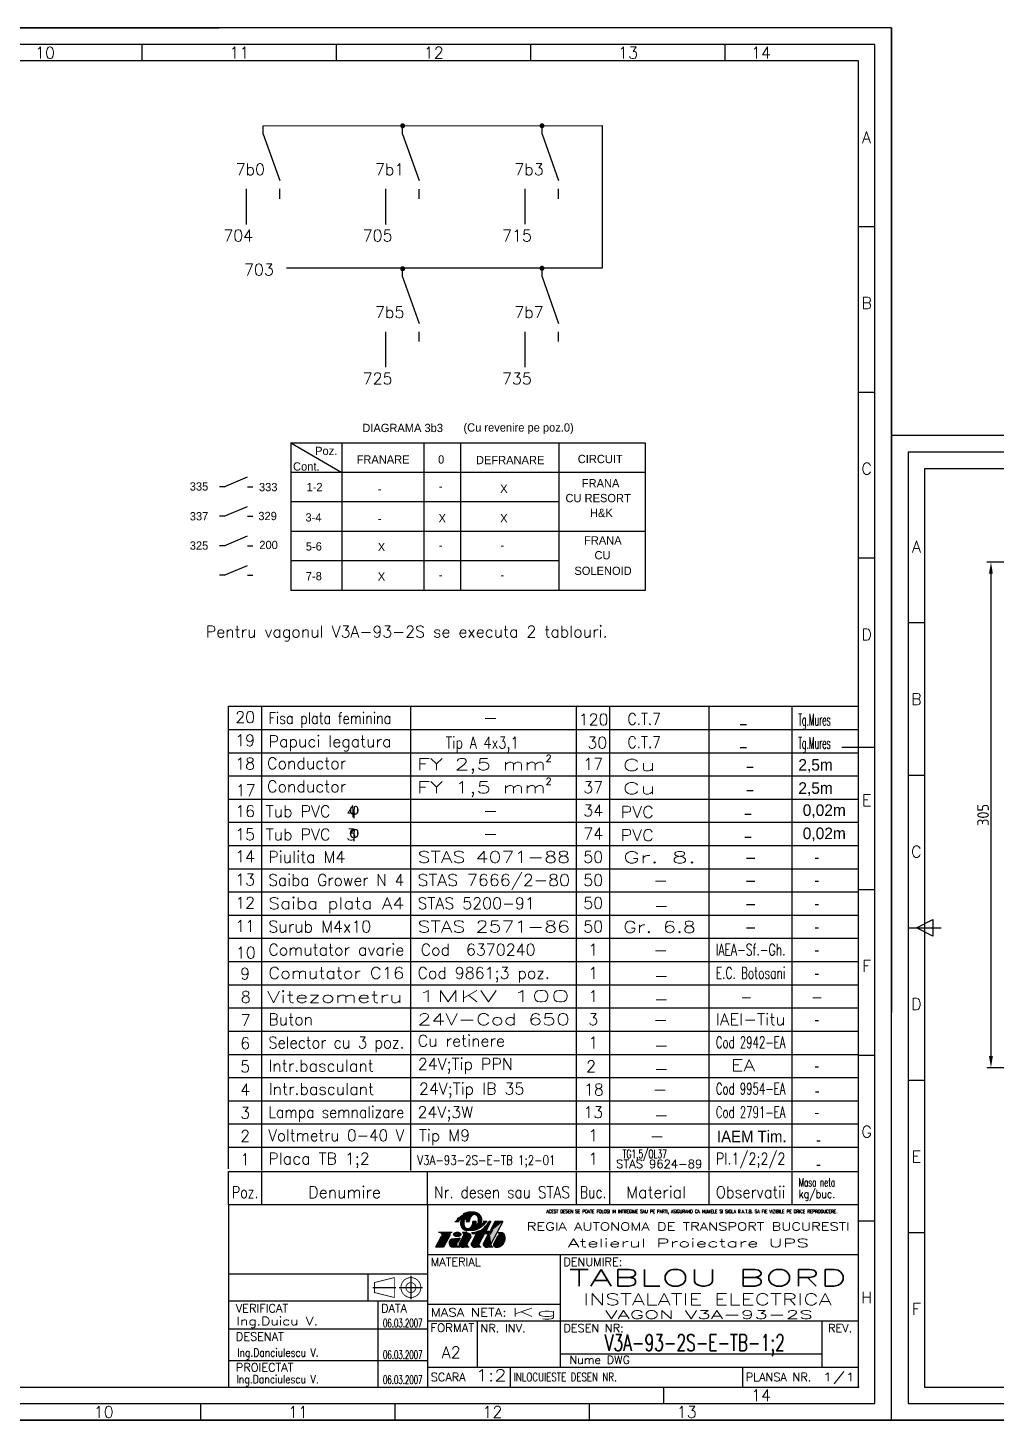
# Model space of a CAD drawing. Header units: millimetres. Extents: x 37 to 1354, y 67 to 1081.
# Drawn here: x 617.5 to 909.6, y 661.2 to 1081.2 of the extents above; entities that cross this region are included whole.
import ezdxf
from ezdxf.enums import TextEntityAlignment as Align

# ---------------------------------------------------------------- set-up
doc = ezdxf.new("R2010")
doc.units = ezdxf.units.MM
for name, color, linetype in [('CONTUR', 3, 'Continuous'), ('COTE', 1, 'Continuous'), ('LIN_GR', 3, 'Continuous'), ('LIN_SUB', 7, 'Continuous')]:
    doc.layers.add(name, color=color, linetype=linetype)
doc.styles.add('ISO', font='SIMPLEX.shx')
doc.styles.add('ISOCP', font='SIMPLEX.SHX')
doc.styles.add('ISOCPR', font='isocp.shx')
doc.styles.add('ROMANC', font='romanc')
doc.dimstyles.new('ISO-25', dxfattribs={"dimtxt": 2.5, "dimasz": 2.5, "dimexe": 1.25, "dimexo": 0.625, "dimtad": 1, "dimtxsty": 'Standard', "dimcen": 2.5, "dimadec": 0, "dimazin": 0, "dimtfac": 1, "dimtmove": 0, "dimatfit": 3, "dimfxl": 1, "dimarcsym": 0})

# ---------------------------------------------------------------- blocks, each defined once
blk = doc.blocks.new('ind3_12')
at = {"color": 70}
for p, q in [((0, 55), (-190, 55)), ((-190, 55), (-190, 0)), ((-130, 55), (-130, 0)), ((-130, 40), (0, 40)), ((-190, 26), (-130, 26))]:
    blk.add_line(p, q, dxfattribs=at)
at = {"color": 40}
for p, q in [((-122.56, 46.63), (-126.68, 46.63)), ((-121.71, 49.9), (-120.46, 49.9)), ((-118.05, 46.63), (-119.46, 46.63)), ((-118.34, 49.9), (-117.36, 49.9)), ((-115.18, 46.28), (-116.74, 43.36)), ((-116.7, 46.63), (-116.29, 46.65)), ((-116.6, 46.28), (-115.18, 46.28)), ((-115.31, 49.9), (-116.29, 49.9)), ((-116.29, 46.65), (-115.69, 46.73)), ((-115.69, 46.73), (-115.27, 46.82)), ((-115.27, 46.82), (-114.78, 46.97)), ((-114.78, 46.97), (-114.27, 47.24)), ((-112.77, 46.28), (-114.38, 43.26)), ((-111.94, 49.9), (-113.19, 49.9)), ((-112.95, 48.16), (-112.68, 48.4)), ((-112.77, 46.28), (-111.36, 46.28)), ((-112.68, 48.4), (-112.61, 48.47)), ((-110.84, 49.9), (-112.41, 46.97)), ((-112.41, 46.97), (-110.99, 46.97)), ((-110.84, 49.9), (-111.36, 49.9)), ((-110.99, 46.97), (-111.36, 46.28)), ((-110.41, 47.32), (-111.15, 45.93)), ((-109.64, 49.9), (-111.01, 47.32)), ((-111.01, 47.32), (-110.41, 47.32)), ((-107.23, 49.9), (-110.77, 43.26)), ((-107.23, 49.9), (-109.64, 49.9)), ((-108.78, 46.63), (-108.09, 46.63)), ((-125.82, 45.38), (-127.54, 42.15)), ((-125.13, 42.15), (-127.54, 42.15)), ((-123.11, 45.94), (-125.13, 42.15)), ((-120.23, 42.15), (-122.21, 42.15)), ((-120.12, 44.91), (-120.81, 43.6)), ((-119.12, 45.67), (-120.36, 43.36)), ((-117.39, 42.15), (-119.15, 42.15)), ((-116.85, 45.42), (-118, 43.26)), ((-117.39, 42.15), (-117.72, 42.33)), ((-113.77, 42.15), (-115.53, 42.15)), ((-113.77, 42.15), (-114.1, 42.33)), ((-111.75, 45.93), (-113.13, 43.36)), ((-110.16, 42.15), (-111.92, 42.15)), ((-111.75, 45.93), (-111.15, 45.93)), ((-110.16, 42.15), (-110.49, 42.33)), ((-108.74, 45.59), (-109.99, 43.26))]:
    blk.add_line(p, q, dxfattribs=at)
at = {"color": 240}
for p, q in [((-90, 40), (-90, 6)), ((-130, 34), (-190, 34)), ((-148, 34), (-148, 26)), ((-146.5, 30), (-139.5, 30)), ((-138.5, 30), (-131.5, 30)), ((-135, 33.5), (-135, 26.5)), ((-145, 26), (-145, 0)), ((-130, 25), (-90, 25)), ((-190, 17.5), (-130, 17.5)), ((-130, 20), (0, 20)), ((-115, 20), (-115, 6)), ((-11, 20), (-11, 6)), ((-90, 10), (-11, 10)), ((-190, 8), (-130, 8)), ((-130, 6), (0, 6)), ((-105, 6), (-105, 0)), ((-35, 6), (-35, 0))]:
    blk.add_line(p, q, dxfattribs=at)
at = {"color": 40}
for points in [[(-114.74, 49.9, 0.04888), (-114.64, 50.37, 0.067418), (-114.64, 50.71, 0.012512), (-114.71, 51.12, 0.046313), (-114.74, 51.23, 0.02866), (-114.83, 51.43, 0.04799), (-114.9, 51.53, 0.027533), (-115.01, 51.65, 0.02878), (-115.12, 51.74, 0.020408), (-115.27, 51.85, 0.028785), (-115.38, 51.91, 0.02307), (-115.48, 51.96, 0.025276), (-115.58, 51.99, 0.029587), (-115.69, 52.01, 0.0261), (-115.8, 52.02, 0.034106), (-115.93, 52.02, 0.03305), (-116.05, 52, 0.031407), (-116.17, 51.97, 0.027201), (-116.3, 51.91, 0.027571), (-116.45, 51.82, 0.032433), (-116.58, 51.73, 0.017982), (-116.7, 51.62, 0.025528), (-116.79, 51.53, 0.009898), (-116.89, 51.41, 0.014131), (-116.96, 51.31, 0.005952), (-117.02, 51.22, 0.007874), (-117.06, 51.15, 0.013516), (-117.13, 51.03, 0.012262), (-117.2, 50.9, 0.010996), (-117.25, 50.78, 0.020912), (-117.28, 50.71, 0.006638), (-117.28, 50.69, 0.003922), (-117.3, 50.64, 0.014081), (-117.33, 50.52, 0.011261), (-117.36, 50.37, 0.018498), (-117.36, 50.34, 0.00311), (-117.38, 50.18, 0.039527), (-117.38, 50.07, 0.0256), (-117.36, 49.9)], [(-113.68, 49.9, 0.047001), (-113.61, 50.39, 0.072657), (-113.64, 50.71, 0.024176), (-113.81, 51.3, 0.05712), (-113.92, 51.53, 0.02409), (-114.05, 51.71, 0.014395), (-114.28, 51.99, 0.046768), (-114.45, 52.15, 0.031027), (-114.74, 52.35)], [(-119.97, 49.9, 0.047001), (-120.05, 49.4, 0.072657), (-120.01, 49.08, 0.024176), (-119.84, 48.49, 0.05712), (-119.73, 48.26, 0.02409), (-119.6, 48.09, 0.014395), (-119.38, 47.81, 0.046768), (-119.2, 47.65, 0.031027), (-118.91, 47.44)], [(-118.91, 49.9, 0.04888), (-119.02, 49.43, 0.067418), (-119.01, 49.08, 0.012512), (-118.94, 48.67, 0.046313), (-118.91, 48.56, 0.02866), (-118.82, 48.37, 0.04799), (-118.75, 48.26, 0.027533), (-118.64, 48.15, 0.02878), (-118.53, 48.05, 0.020408), (-118.39, 47.95, 0.028785), (-118.28, 47.88, 0.02307), (-118.17, 47.84, 0.025276), (-118.07, 47.8, 0.029587), (-117.97, 47.78, 0.0261), (-117.85, 47.77, 0.034106), (-117.73, 47.77, 0.03305), (-117.6, 47.79, 0.031407), (-117.48, 47.83, 0.027201), (-117.36, 47.88, 0.027571), (-117.2, 47.97, 0.032433), (-117.07, 48.06, 0.017982), (-116.95, 48.18, 0.025528), (-116.87, 48.26, 0.009898), (-116.76, 48.39, 0.014131), (-116.7, 48.48, 0.005952), (-116.63, 48.57, 0.007874), (-116.59, 48.64, 0.013516), (-116.52, 48.76, 0.012262), (-116.45, 48.9, 0.010996), (-116.4, 49.02, 0.020912), (-116.38, 49.08, 0.006638), (-116.37, 49.11, 0.003922), (-116.35, 49.16, 0.014081), (-116.32, 49.28, 0.011261), (-116.29, 49.42, 0.018498), (-116.29, 49.45, 0.00311), (-116.27, 49.61, 0.039527), (-116.27, 49.73, 0.0256), (-116.29, 49.9)]]:
    blk.add_lwpolyline(points, format="xyb", dxfattribs=at)
at = {"color": 40, "flags": 128}
blk.add_lwpolyline([(-108.71, 42.18, 0.07519), (-108.1, 42.37, 0.103495), (-107.27, 43.01, 0.091904), (-106.74, 43.94, 0.085107), (-106.54, 45.08, 0.085107)], format="xyb", dxfattribs=at)
at = {"color": 240, "const_width": 0.25}
blk.add_lwpolyline([(-146, 31.5), (-140, 33), (-140, 27), (-146, 28.5)], close=True, dxfattribs=at)
blk.add_lwpolyline([(-135, 33, 1), (-135, 27, 1), (-135, 33, 1)], format="xyb", dxfattribs=at)
blk.add_lwpolyline([(-135, 31.5, 1), (-135, 28.5, 1)], format="xyb", close=True, dxfattribs=at)
at = {"color": 40}
for centre, radius, start, end in [((-96.55, 26.7), 34.29, 134.6817, 135.4865), ((-117.71, 49.53), 2.3, 144.0002, 170.76), ((-117.8, 49.83), 2.74, 113.911, 122.24), ((-115.81, 45.34), 7.65, 108.9325, 113.911), ((-115.07, 49.86), 3.27, 161.7905, 179.2848), ((-117.59, 50.52), 2.17, 96.8211, 108.9325), ((-116.41, 40.67), 12.1, 91.6964, 96.8211), ((-116.61, 47.25), 5.51, 78.6042, 91.6964), ((-116, 50.28), 2.42, 58.8019, 78.6042), ((-119.73, 46), 0.689, 331.9275, 66.4849), ((-117.66, 49.52), 2.42, 238.8019, 258.6042), ((-118.58, 49.94), 3.27, 341.7905, 359.2848), ((-115.94, 50.27), 2.3, 324.0002, 350.76), ((-145.94, 81.79), 47.13, 315, 315.973), ((-113.12, 49.86), 0.893, 316.8981, 318.6566), ((-115.09, 51.98), 4.23, 315.973, 321.3402), ((-122.28, 57.73), 13.43, 321.3402, 324.353), ((-108.09, 45.08), 1.55, 0, 90), ((-122.21, 43.44), 1.29, 94.5979, 270), ((-177.94, 750.15), 707.62, 274.50891, 274.68697), ((-120.23, 42.84), 0.689, 201.8729, 270), ((-119.75, 43.03), 0.689, 151.9275, 234.4615), ((-119.15, 43.87), 1.72, 234.4615, 270), ((-117.39, 42.94), 0.689, 151.9275, 241.9275), ((-116.14, 43.03), 0.689, 151.9275, 234.4615), ((-115.53, 43.87), 1.72, 234.4615, 270), ((-113.78, 42.94), 0.689, 151.9275, 241.9275), ((-112.52, 43.03), 0.689, 151.9275, 234.4615), ((-111.92, 43.87), 1.72, 234.4615, 270), ((-110.16, 42.94), 0.689, 151.9275, 241.9275), ((-109.38, 42.94), 0.689, 151.9275, 242.7821), ((-108.99, 43.7), 1.55, 242.7821, 280.2311)]:
    blk.add_arc(centre, radius, start, end, dxfattribs=at)
blk.add_point((0, 0))
for points in [[(-121.71, 49.9), (-120.46, 49.9), (-121.21, 50.52), (-120.18, 50.33)], [(-121.21, 50.52), (-120.18, 50.33), (-120.72, 51.03), (-119.93, 50.59)], [(-120.72, 51.03), (-119.93, 50.59), (-120.22, 51.49), (-119.57, 50.88)], [(-120.22, 51.49), (-119.57, 50.88), (-119.6, 51.93), (-118.18, 50.88)], [(-119.84, 50.38), (-118.6, 50.45), (-119.97, 49.9), (-118.91, 49.9)], [(-119.57, 50.88), (-118.18, 50.88), (-119.84, 50.38), (-118.6, 50.45)], [(-119.6, 51.93), (-118.18, 50.88), (-118.87, 52.35), (-118.18, 50.88)], [(-118.87, 52.35), (-118.18, 50.88), (-118.21, 52.6), (-118.18, 50.88)], [(-117.31, 50.61), (-118.27, 50.54), (-117.37, 50.27), (-118.32, 50.22)], [(-117.09, 51.1), (-118.18, 50.88), (-117.31, 50.61), (-118.27, 50.54)], [(-118.21, 52.6), (-118.18, 50.88), (-117.81, 52.68), (-118.18, 50.88)], [(-116.87, 52.76), (-118.18, 50.88), (-116.31, 52.75), (-118.18, 50.88)], [(-117.81, 52.68), (-118.18, 50.88), (-116.87, 52.76), (-118.18, 50.88)], [(-116.08, 51.99), (-116.31, 52.75), (-116.62, 51.7), (-118.18, 50.88)], [(-116.62, 51.7), (-118.18, 50.88), (-117.09, 51.1), (-118.18, 50.88)], [(-115.84, 51.99), (-116.08, 51.99), (-116.32, 51.86)], [(-116.31, 52.75), (-115.41, 52.63), (-115.84, 52.71)], [(-115.54, 51.98), (-115.41, 52.63), (-116.08, 51.99), (-116.31, 52.75)], [(-115.84, 51.99), (-115.54, 51.98), (-115.91, 51.97), (-115.51, 51.96)], [(-115.73, 51.96), (-115.33, 51.85), (-115.51, 51.96)], [(-115.09, 51.72), (-114.87, 52.42), (-115.54, 51.98), (-115.41, 52.63)], [(-115.41, 52.63), (-114.87, 52.42), (-115.11, 52.53)], [(-114.87, 51.48), (-114.18, 51.87), (-115.09, 51.72), (-114.87, 52.42)], [(-114.87, 52.42), (-114.18, 51.87), (-114.48, 52.17)], [(-114.68, 50.99), (-113.86, 51.41), (-114.87, 51.48), (-114.18, 51.87)], [(-114.63, 50.55), (-113.67, 50.85), (-114.68, 50.99), (-113.86, 51.41)], [(-114.65, 50.25), (-113.62, 50.26), (-114.63, 50.55), (-113.67, 50.85)], [(-113.67, 50.85), (-113.62, 50.26), (-113.61, 50.56)], [(-126.68, 46.63), (-122.56, 46.63), (-126.26, 46.53), (-122.84, 46.34)], [(-126.26, 46.53), (-122.84, 46.34), (-125.96, 46.29), (-123.05, 46.05)], [(-123.05, 46.05), (-125.96, 46.29), (-123.11, 45.94), (-125.77, 45.87)], [(-122.2, 46.34), (-122.22, 45.73), (-122.28, 46.18), (-122.28, 45.84)], [(-122.07, 46.5), (-122.04, 45.53), (-122.2, 46.34), (-122.22, 45.73)], [(-121.94, 46.59), (-121.9, 45.43), (-122.07, 46.5), (-122.04, 45.53)], [(-121.78, 46.68), (-121.71, 45.34), (-121.94, 46.59), (-121.9, 45.43)], [(-121.62, 46.75), (-121.56, 45.28), (-121.78, 46.68), (-121.71, 45.34)], [(-121.46, 46.79), (-121.43, 45.25), (-121.62, 46.75), (-121.56, 45.28)], [(-121.33, 46.82), (-121.31, 45.23), (-121.46, 46.79), (-121.43, 45.25)], [(-121.21, 46.83), (-121.2, 45.22), (-121.33, 46.82), (-121.31, 45.23)], [(-121.21, 46.83), (-121.1, 46.84), (-121.09, 45.21)], [(-121.09, 45.21), (-120.9, 45.21), (-121.21, 46.83), (-121.2, 45.22)], [(-121.1, 46.84), (-120.91, 46.84), (-121.09, 45.21), (-120.9, 45.21)], [(-120.9, 45.21), (-120.91, 46.84), (-120.81, 45.22), (-120.81, 46.83)], [(-120.81, 45.22), (-120.81, 46.83), (-120.68, 45.23), (-120.69, 46.82)], [(-120.68, 45.23), (-120.69, 46.82), (-120.56, 45.25), (-120.55, 46.79)], [(-120.56, 45.25), (-120.55, 46.79), (-120.42, 45.29), (-120.43, 46.76)], [(-120.42, 45.29), (-120.43, 46.76), (-120.27, 45.34), (-120.27, 46.7)], [(-120.27, 45.34), (-120.27, 46.7), (-120.14, 45.41), (-120.13, 46.63)], [(-120.14, 45.41), (-120.13, 46.63), (-119.97, 45.52), (-119.99, 46.54)], [(-119.97, 49.9), (-118.91, 49.9), (-120.05, 49.4), (-119, 49.53)], [(-120.05, 49.4), (-119, 49.53), (-119.94, 48.79), (-119, 49.02)], [(-120.05, 49.4), (-119.94, 48.79), (-120.04, 49.24)], [(-120.04, 49.24), (-119.94, 48.79), (-120.03, 49.13)], [(-119.97, 45.52), (-119.99, 46.54), (-119.84, 45.65), (-119.88, 46.44)], [(-119.94, 48.79), (-119, 49.02), (-119.72, 48.25), (-118.92, 48.6)], [(-119.84, 45.65), (-119.88, 46.44), (-119.74, 45.8), (-119.77, 46.3)], [(-119.74, 45.8), (-119.77, 46.3), (-119.71, 45.9), (-119.72, 46.2)], [(-119.72, 48.25), (-118.92, 48.6), (-119.33, 47.76), (-118.75, 48.27)], [(-119.72, 46.2), (-119.71, 45.9), (-119.7, 46.13), (-119.69, 46.02)], [(-119.46, 46.63), (-118.05, 46.63), (-119.08, 46.21), (-117.05, 46.31)], [(-119.33, 47.76), (-118.75, 48.27), (-118.77, 47.37), (-118.43, 47.98)], [(-119.25, 46.4), (-119.09, 46.04), (-119.08, 46.21)], [(-119.08, 46.21), (-117.05, 46.31), (-119.12, 45.67), (-116.78, 45.9)], [(-118.77, 47.37), (-118.43, 47.98), (-118.32, 47.19), (-118.12, 47.82)], [(-117.37, 50.27), (-118.32, 50.22), (-117.36, 49.9), (-118.34, 49.9)], [(-118.32, 47.19), (-118.12, 47.82), (-117.71, 47.07), (-117.72, 47.77)], [(-118.05, 46.63), (-117.05, 46.31), (-117.7, 46.59), (-117.41, 46.5)], [(-117.71, 47.07), (-117.72, 47.77), (-117.14, 47.03), (-117.33, 47.9)], [(-117.14, 47.03), (-117.33, 47.9), (-116.45, 47.06), (-117.04, 48.09)], [(-117.05, 46.31), (-116.78, 45.9), (-116.88, 46.12)], [(-116.45, 47.06), (-117.04, 48.09), (-115.94, 47.1), (-116.74, 48.42)], [(-116.7, 48.48), (-115.12, 47.31), (-116.74, 48.42)], [(-116.7, 48.48), (-116.7, 48.48), (-116.74, 48.42)], [(-115.94, 47.1), (-116.74, 48.42), (-115.12, 47.31), (-116.74, 48.42)], [(-115.18, 46.28), (-112.77, 46.28), (-116.74, 43.36), (-114.38, 43.26)], [(-116.45, 48.9), (-115.12, 47.31), (-116.7, 48.48)], [(-116.22, 46.66), (-116.7, 46.63), (-116.6, 46.28)], [(-116.6, 46.28), (-111.36, 46.28), (-116.22, 46.66), (-112.41, 46.97)], [(-116.4, 49.03), (-115.48, 48.92), (-116.45, 48.9), (-115.12, 47.31)], [(-116.29, 49.44), (-115.35, 49.44), (-116.4, 49.03), (-115.48, 48.92)], [(-116.29, 49.9), (-115.31, 49.9), (-116.29, 49.44), (-115.35, 49.44)], [(-116.22, 46.66), (-115.25, 46.82), (-115, 46.76)], [(-115.48, 48.92), (-114.09, 48.92), (-115.01, 49.4), (-113.85, 49.33)], [(-115.48, 48.92), (-114.59, 48.13), (-115.12, 47.31)], [(-115.48, 48.92), (-114.09, 48.92), (-114.18, 47.78), (-115.12, 47.31)], [(-115.25, 46.82), (-114.79, 46.97), (-115, 46.76)], [(-115.01, 49.4), (-113.85, 49.33), (-114.75, 49.87), (-113.72, 49.72)], [(-115, 46.76), (-115, 46.76), (-114.79, 46.97), (-114.45, 46.8)], [(-114.35, 47.19), (-112.41, 46.97), (-114.79, 46.97), (-114.45, 46.8)], [(-114.75, 49.87), (-113.72, 49.72), (-114.65, 50.25), (-113.62, 50.26)], [(-114.09, 48.92), (-114.18, 47.78), (-114.59, 48.13)], [(-113.9, 47.46), (-112.41, 46.97), (-114.35, 47.19), (-112.41, 46.97)], [(-114.09, 48.92), (-113.61, 48.17), (-114.18, 47.78)], [(-113.69, 49.23), (-112.95, 48.75), (-114.09, 48.92), (-113.61, 48.17)], [(-113.49, 47.75), (-113.9, 47.46), (-112.41, 46.97)], [(-113.4, 49.55), (-112.44, 49.28), (-113.69, 49.23), (-112.95, 48.75)], [(-113.03, 48.1), (-112.41, 46.97), (-113.49, 47.75), (-112.41, 46.97)], [(-113.19, 49.9), (-111.94, 49.9), (-113.4, 49.55), (-112.44, 49.28)], [(-112.65, 48.42), (-112.41, 46.97), (-113.03, 48.1), (-112.41, 46.97)], [(-112.22, 48.86), (-112.41, 46.97), (-112.65, 48.42), (-112.41, 46.97)], [(-111.36, 49.9), (-110.84, 49.9), (-111.76, 49.37), (-112.41, 46.97)], [(-111.76, 49.37), (-112.41, 46.97), (-112.22, 48.86), (-112.41, 46.97)], [(-112.41, 46.97), (-110.99, 46.97), (-111.36, 46.28)], [(-110.41, 47.32), (-107.23, 49.9), (-111.15, 45.93), (-110.73, 43.34)], [(-109.64, 49.9), (-107.23, 49.9), (-111.01, 47.32), (-110.41, 47.32)], [(-108.78, 46.63), (-108.43, 46.63), (-108.69, 46.43), (-108.49, 46.44)], [(-108.74, 45.59), (-108.09, 46.63), (-108.66, 45.8)], [(-108.74, 45.59), (-106.98, 46.16), (-108.09, 46.63)], [(-108.69, 46.43), (-108.49, 46.44), (-108.64, 46.23), (-108.56, 46.21)], [(-108.43, 46.63), (-108.63, 46.02), (-108.09, 46.63), (-108.66, 45.8)], [(-108.66, 45.8), (-108.66, 45.8), (-108.43, 46.63), (-108.63, 46.02)], [(-108.64, 46.23), (-108.56, 46.21), (-108.63, 46.02)], [(-108.09, 46.63), (-106.98, 46.16), (-107.61, 46.55), (-107.23, 46.37)], [(-125.82, 45.38), (-123.11, 45.94), (-127.54, 42.15), (-125.13, 42.15)], [(-125.76, 45.63), (-123.11, 45.94), (-125.82, 45.38)], [(-125.77, 45.87), (-123.11, 45.94), (-125.76, 45.63), (-123.11, 45.94)], [(-123.17, 44.3), (-120.81, 43.6), (-123.49, 43.38), (-120.95, 43.16)], [(-123.17, 44.3), (-123.49, 43.38), (-123.29, 44.14), (-123.45, 43.79)], [(-123.49, 43.38), (-120.95, 43.16), (-123.49, 43.38), (-120.87, 42.58)], [(-123.49, 43.38), (-123.1, 42.51), (-123.42, 43), (-123.25, 42.69)], [(-123.49, 43.38), (-120.87, 42.58), (-123.1, 42.51), (-120.62, 42.27)], [(-122.31, 44.73), (-120.12, 44.91), (-123.17, 44.3), (-120.81, 43.6)], [(-122.31, 44.73), (-123.17, 44.3), (-122.7, 44.64), (-123.04, 44.43)], [(-123.1, 42.51), (-122.21, 42.15), (-122.93, 42.37), (-122.61, 42.22)], [(-123.1, 42.51), (-120.62, 42.27), (-122.21, 42.15), (-120.23, 42.15)], [(-122.28, 46.18), (-122.28, 45.84), (-122.31, 46.03)], [(-120.42, 42.88), (-120.36, 43.36), (-120.43, 43.1)], [(-120.36, 43.36), (-116.85, 45.42), (-120.42, 42.88), (-118, 43.26)], [(-120.42, 42.88), (-118, 43.26), (-120.15, 42.47), (-118.06, 42.75)], [(-120.15, 42.47), (-120.42, 42.88), (-120.32, 42.64)], [(-119.12, 45.67), (-116.78, 45.9), (-120.36, 43.36), (-116.85, 45.42)], [(-120.15, 42.47), (-118.06, 42.75), (-119.15, 42.15), (-117.72, 42.33)], [(-119.15, 42.15), (-120.15, 42.47), (-119.72, 42.25)], [(-119.15, 42.15), (-117.72, 42.33), (-117.39, 42.15)], [(-118.02, 43.03), (-117.9, 42.55), (-118.06, 42.75)], [(-116.78, 45.9), (-116.85, 45.42), (-116.77, 45.67)], [(-116.74, 43.36), (-116.81, 42.88), (-116.82, 43.14)], [(-116.74, 43.36), (-114.38, 43.26), (-116.81, 42.88), (-114.44, 42.75)], [(-116.52, 42.46), (-116.81, 42.88), (-116.71, 42.66)], [(-116.81, 42.88), (-114.44, 42.75), (-116.52, 42.46), (-114.12, 42.34)], [(-115.53, 42.15), (-116.54, 42.47), (-116.1, 42.25)], [(-116.52, 42.46), (-114.12, 42.34), (-115.53, 42.15), (-113.77, 42.15)], [(-114.42, 42.94), (-114.29, 42.55), (-114.44, 42.75)], [(-114.36, 43.31), (-114.4, 43.15), (-114.38, 43.26)], [(-113.13, 43.36), (-113.19, 42.89), (-113.2, 43.13)], [(-113.13, 43.36), (-110.77, 43.26), (-113.19, 42.89)], [(-113.19, 42.89), (-110.77, 43.26), (-110.82, 42.72)], [(-112.92, 42.47), (-113.19, 42.89), (-113.1, 42.66)], [(-113.19, 42.89), (-110.82, 42.72), (-112.92, 42.47)], [(-111.75, 45.93), (-111.15, 45.93), (-113.13, 43.36), (-110.77, 43.26)], [(-112.92, 42.47), (-110.82, 42.72), (-111.92, 42.15)], [(-111.92, 42.15), (-112.92, 42.47), (-112.49, 42.25)], [(-110.82, 42.72), (-111.92, 42.15), (-110.49, 42.33)], [(-110.49, 42.33), (-110.16, 42.15), (-111.92, 42.15)], [(-111.15, 45.93), (-110.77, 43.26), (-110.73, 43.34)], [(-110.8, 42.98), (-110.66, 42.53), (-110.82, 42.72)], [(-110.73, 43.34), (-110.78, 43.14), (-110.77, 43.26)], [(-109.99, 43.26), (-110.04, 42.73), (-110.07, 42.99)], [(-110.04, 42.73), (-109.99, 43.26), (-109.7, 42.32)], [(-109.7, 42.32), (-110.04, 42.73), (-109.91, 42.5)], [(-109.99, 43.26), (-108.74, 45.59), (-106.74, 43.94)], [(-109.99, 43.26), (-107.27, 43.01), (-106.74, 43.94)], [(-109.99, 43.26), (-108.1, 42.37), (-107.27, 43.01)], [(-109.99, 43.26), (-108.71, 42.18), (-108.1, 42.37)], [(-109.99, 43.26), (-109.7, 42.32), (-108.71, 42.18)], [(-108.71, 42.18), (-109.7, 42.32), (-109.23, 42.17)], [(-109.7, 42.32), (-109.7, 42.32), (-108.71, 42.18)], [(-108.74, 45.59), (-106.54, 45.08), (-106.98, 46.16)], [(-108.74, 45.59), (-106.74, 43.94), (-106.54, 45.08)], [(-107.27, 43.01), (-108.1, 42.37), (-107.66, 42.64)], [(-106.74, 43.94), (-107.27, 43.01), (-106.96, 43.45)], [(-106.98, 46.16), (-106.54, 45.08), (-106.83, 45.98), (-106.62, 45.57)], [(-106.54, 45.08), (-106.74, 43.94), (-106.59, 44.51)]]:
    blk.add_solid(points, dxfattribs=at)
at = {"color": 40, "style": 'ISO', "width": 0.77078}
blk.add_text('ACEST DESEN SE POATE FOLOSI IN INTREGIME SAU PE PARTI, ASIGURAND CA NUMELE SI SIGLA R.A.T.B. SA FIE VIZIBILE PE ORICE REPRODUCERE.', height=1, dxfattribs=at).set_placement((-94.13, 52.45), (-6.3, 52.45), align=Align.FIT)
at = {"color": 240}
for s, style, width, p, p2 in [('REGIA AUTONOMA DE TRANSPORT BUCURESTI', 'ROMANC', 1.063101, (-100.04, 47.17), (-2.58, 47.17)), ('Atelierul Proiectare UPS', 'ROMANC', 1.425107, (-87.65, 42.18), (-14.86, 42.18)), ('MASA NETA:', 'ISO', 1.009422, (-129, 21.25), (-106.17, 21.25)), ('FORMAT', 'ISO', 0.917397, (-129.11, 16.61), (-115.89, 16.61)), ('INLOCUIESTE DESEN NR.', 'ISO', 0.687691, (-104, 1.75), (-72.89, 1.75))]:
    blk.add_text(s, height=2.5, dxfattribs=dict(at, style=style, width=width)).set_placement(p, p2, align=Align.FIT)
at = {"color": 240, "style": 'ISO'}
for s, p in [('MATERIAL', (-129, 36.5)), ('DENUMIRE:', (-89, 36.5)), ('VERIFICAT', (-187.81, 22.5)), ('DATA', (-144, 22.5)), ('NR. INV.', (-114, 16.5)), ('DESEN NR:', (-89, 16.5)), ('DESENAT', (-187.81, 13.97)), ('PROIECTAT', (-187.81, 4.66)), ('SCARA', (-129, 1.75)), ('PLANSA NR.', (-34, 1.75))]:
    blk.add_text(s, height=2.5, dxfattribs=at).set_placement(p)
blk.add_text('REV.', height=2.5, dxfattribs=at).set_placement((-5.5, 17.75), align=Align.MIDDLE)
at = {"color": 50, "style": 'ISO'}
for tag, height, width, p, p2 in [('MATERIAL', 3.5, 1.837708, (-127.1, 31.84), (-91.87, 31.84)), ('STAS_MATERIAL', 3.5, 2.784754, (-126.09, 25.95), (-91.75, 25.95)), ('ANSAMBLU', 3.5, 2.48631, (-83.01, 24.67), (-8.01, 24.67)), ('VERIFICAT', 2.5, 0.86708, (-187.61, 18.63), (-163.04, 18.63)), ('DESENAT', 2.5, 1.026691, (-187.39, 9.14), (-162.83, 9.14)), ('SCARA', 3.5, 1.565143, (-115.5, 1.75), (-106.11, 1.75)), ('PROIECTAT', 2.5, 1.037581, (-187.61, 1.12), (-162.78, 1.12))]:
    blk.add_attdef(tag, text='', height=height, dxfattribs=dict(at, width=width)).set_placement(p, p2, align=Align.FIT)
at = {"color": 70, "style": 'ISO'}
for tag, width, p, p2 in [('DENUMIRE_DESEN', 1.844561, (-87.29, 30.44), (-3.41, 30.44)), ('NUMAR_DESEN', 1.112195, (-76.49, 10.87), (-22.2, 10.87))]:
    blk.add_attdef(tag, text='', height=5, dxfattribs=dict(at, width=width)).set_placement(p, p2, align=Align.FIT)
at = {"color": 240, "style": 'ISO'}
for tag, width, p, p2 in [('MASA', 3.701178, (-105.03, 21.25), (-90.49, 21.25)), ('SUBANSAMBLU', 3.628523, (-76.35, 20.58), (-13.71, 20.58)), ('DATA', 0.588678, (-143.42, 18.04), (-131.51, 18.04)), ('DATA', 0.588678, (-143.42, 8.49), (-131.51, 8.49)), ('PLANSA', 1.983142, (-10.91, 1.75), (-0.76, 1.75)), ('DATA', 0.588678, (-143.42, 0.97), (-131.51, 0.97))]:
    blk.add_attdef(tag, text='', height=2.5, dxfattribs=dict(at, width=width)).set_placement(p, p2, align=Align.FIT)
at = {"color": 50, "style": 'ISO'}
blk.add_attdef('FORMAT', text='', height=3.5, dxfattribs=at).set_placement((-122.83, 8.67), align=Align.CENTER)
at = {"color": 240, "style": 'ISO'}
blk.add_attdef('NUME_DWG', (-87.2, 6.95), '', height=2.5, dxfattribs=at)
blk = doc.blocks.new('*D360')
at = {"layer": 'COTE', "color": 1, "linetype": 'Continuous', "transparency": 16777216}
for p, q in [((914.7, 920.05), (906.81, 920.05)), ((908.06, 916.55), (908.06, 771.05)), ((914.9, 767.55), (906.81, 767.55))]:
    blk.add_line(p, q, dxfattribs=at)
for points in [[(907.47, 916.55), (908.64, 916.55), (908.06, 920.05)], [(907.47, 771.05), (908.64, 771.05), (908.06, 767.55)]]:
    blk.add_solid(points, dxfattribs=at)
at = {"layer": 'Defpoints', "color": 0, "linetype": 'Continuous', "transparency": 16777216}
for p in [(914.7, 920.05), (908.06, 767.55), (914.9, 767.55)]:
    blk.add_point(p, dxfattribs=at)
at = {"layer": 'COTE', "color": 1, "linetype": 'Continuous', "transparency": 16777216, "insert": (905.68, 843.8), "char_height": 3.5, "attachment_point": 5, "rotation": 90, "style": 'ISOCPR'}
blk.add_mtext('305', dxfattribs=at)

msp = doc.modelspace()

# ---------------------------------------------------------------- linework, layer by layer
at = {"color": 240}
for p, q in [((878.055, 1081.233), (37.055, 1081.233)), ((37.055, 1081.233), (631.055, 1081.233)), ((199.762, 1081.233), (675.262, 1081.233)), ((878.055, 661.233), (878.055, 1081.233)), ((878.055, 1081.233), (878.055, 784.233)), ((873.055, 1076.233), (42.055, 1076.233)), ((873.055, 666.233), (873.055, 1076.233)), ((1353.555, 958.233), (878.055, 958.233)), ((883.055, 953.233), (883.055, 666.233)), ((1348.555, 953.233), (883.055, 953.233)), ((678.055, 876.585), (868.055, 876.585)), ((678.055, 869.585), (868.055, 869.585)), ((678.055, 862.585), (868.055, 862.585)), ((678.055, 855.585), (868.055, 855.585)), ((678.055, 848.585), (868.165, 848.585)), ((678.055, 841.585), (868.165, 841.585)), ((678.055, 834.585), (868.055, 834.585)), ((678.055, 827.585), (868.055, 827.585)), ((678.055, 820.585), (868.055, 820.585)), ((678.055, 813.585), (868.055, 813.585)), ((678.055, 806.585), (868.165, 806.585)), ((678.055, 799.585), (868.165, 799.585)), ((678.055, 792.585), (868.165, 792.585)), ((678.055, 785.585), (868.165, 785.585)), ((678.055, 778.585), (868.165, 778.585)), ((678.055, 771.585), (868.165, 771.585)), ((678.055, 764.585), (868.165, 764.585)), ((678.055, 757.585), (868.165, 757.585)), ((678.055, 750.585), (868.165, 750.585)), ((678.055, 743.585), (868.165, 743.585)), ((42.055, 666.233), (873.055, 666.233)), ((883.055, 666.233), (1348.555, 666.233)), ((37.055, 661.233), (878.055, 661.233)), ((957.055, 661.233), (37.055, 661.233)), ((878.055, 661.233), (1353.555, 661.233))]:
    msp.add_line(p, q, dxfattribs=at)
at = {"color": 70}
for p, q in [((651.998, 1071.233), (651.998, 1076.233)), ((710.638, 1071.233), (710.638, 1076.233)), ((769.278, 1071.233), (769.278, 1076.233)), ((827.918, 1071.233), (827.918, 1076.233)), ((868.055, 1071.233), (47.055, 1071.233)), ((868.055, 671.233), (868.055, 1071.233)), ((873.055, 1021.233), (868.055, 1021.233)), ((873.055, 971.233), (868.055, 971.233)), ((888.055, 948.233), (888.055, 671.233)), ((1343.555, 948.233), (888.055, 948.233)), ((873.055, 921.233), (868.055, 921.233)), ((888.055, 901.733), (883.055, 901.733)), ((688.055, 834.585), (688.055, 876.585)), ((863.055, 864.233), (873.055, 864.233)), ((888.055, 855.733), (883.055, 855.733)), ((873.055, 821.233), (868.055, 821.233)), ((885.555, 809.733), (890.555, 812.233)), ((890.555, 812.233), (890.555, 807.233)), ((883.055, 809.733), (893.055, 809.733)), ((890.555, 807.233), (885.555, 809.733)), ((873.055, 771.233), (868.055, 771.233)), ((888.055, 763.733), (883.055, 763.733)), ((873.055, 721.233), (868.055, 721.233)), ((888.055, 717.733), (883.055, 717.733)), ((47.055, 671.233), (868.055, 671.233)), ((809.375, 666.233), (809.375, 671.233)), ((888.055, 671.233), (1343.555, 671.233)), ((669.699, 661.233), (669.699, 666.233)), ((728.339, 661.233), (728.339, 666.233)), ((786.979, 661.233), (786.979, 666.233))]:
    msp.add_line(p, q, dxfattribs=at)
at = {"color": 1, "const_width": 0.75}
for points in [[(730.193, 1051.696, 1), (730.943, 1051.696, 1)], [(772.238, 1051.696, 1), (772.988, 1051.696, 1)], [(730.193, 1008.588, 1), (730.943, 1008.588, 1)], [(772.238, 1008.728, 1), (772.988, 1008.728, 1)]]:
    msp.add_lwpolyline(points, format="xyb", close=True, dxfattribs=at)
at = {"color": 70}
for points in [[(678.055, 806.585), (678.055, 876.585)], [(733.055, 806.585), (733.055, 876.585)], [(783.055, 806.585), (783.055, 876.585)], [(793.055, 806.585), (793.055, 876.585)], [(823.055, 806.585), (823.055, 876.585)], [(848.055, 806.585), (848.055, 876.585)], [(678.055, 806.585), (678.055, 834.585)], [(688.055, 806.585), (688.055, 834.585)], [(678.055, 737.013), (678.055, 806.585)], [(688.055, 736.585), (688.055, 806.585)], [(733.055, 736.585), (733.055, 806.585)], [(783.055, 736.585), (783.055, 806.585)], [(793.055, 736.585), (793.055, 806.585)], [(823.055, 736.585), (823.055, 806.585)], [(848.055, 736.585), (848.055, 806.585)]]:
    msp.add_lwpolyline(points, dxfattribs=at)
at = {"color": 3}
for points in [[(678.055, 736.233), (868.055, 736.233)], [(678.055, 736.233), (868.055, 736.233)], [(678.055, 726.233), (678.055, 736.233)], [(688.055, 726.233), (688.055, 736.233)], [(738.055, 726.233), (738.055, 736.233)], [(783.055, 726.233), (783.055, 736.233)], [(793.055, 726.233), (793.055, 736.233)], [(823.055, 726.233), (823.055, 736.233)], [(848.055, 726.233), (848.055, 736.233)]]:
    msp.add_lwpolyline(points, dxfattribs=at)
at = {"layer": 'CONTUR', "color": 3}
for p, q in [((688.523, 1049.196), (688.523, 1051.696)), ((730.568, 1049.196), (730.568, 1051.696)), ((772.613, 1049.196), (772.613, 1051.696)), ((688.523, 1049.196), (693.496, 1035.187)), ((730.568, 1049.196), (735.541, 1035.187)), ((772.613, 1049.196), (777.586, 1035.187)), ((730.568, 1006.088), (730.568, 1008.588)), ((772.613, 1006.088), (772.613, 1008.588)), ((730.568, 1006.088), (735.541, 992.078)), ((772.613, 1006.088), (777.586, 992.078))]:
    msp.add_line(p, q, dxfattribs=at)
at = {"layer": 'LIN_SUB', "color": 2}
for p, q in [((688.523, 1051.696), (790.78, 1051.726)), ((790.78, 1051.726), (790.78, 1008.728)), ((683.47, 1021.955), (683.491, 1032.623)), ((693.485, 1029.687), (693.491, 1032.687)), ((725.514, 1021.955), (725.535, 1032.623)), ((735.53, 1029.604), (735.535, 1032.604)), ((767.56, 1022.038), (767.581, 1032.706)), ((767.575, 1029.706), (767.581, 1032.706)), ((777.575, 1029.687), (777.581, 1032.687)), ((790.78, 1008.728), (695.494, 1008.728)), ((725.514, 978.847), (725.535, 989.514)), ((735.53, 986.578), (735.536, 989.578)), ((767.559, 978.847), (767.58, 989.514)), ((777.575, 986.578), (777.581, 989.578)), ((696.828, 956.018), (803.695, 956.018)), ((696.828, 956.018), (696.828, 911.511)), ((696.828, 956.018), (712.171, 947.116)), ((712.171, 956.018), (712.171, 911.511)), ((736.997, 956.018), (736.997, 911.511)), ((748.065, 956.018), (748.065, 911.511)), ((777.728, 956.018), (777.728, 911.511)), ((803.695, 956.018), (803.695, 911.511)), ((676.739, 942.794), (683.739, 945.794)), ((803.695, 947.116), (696.828, 947.116)), ((676.739, 942.794), (675.359, 942.794)), ((683.721, 942.794), (685.356, 942.794)), ((676.739, 933.893), (683.739, 936.893)), ((777.728, 938.215), (696.828, 938.215)), ((676.739, 933.893), (675.359, 933.893)), ((683.721, 933.893), (685.356, 933.893)), ((803.695, 929.314), (696.828, 929.314)), ((676.739, 924.991), (675.359, 924.991)), ((676.739, 924.991), (683.739, 927.991)), ((683.721, 924.991), (685.356, 924.991)), ((777.728, 920.413), (696.828, 920.413)), ((777.728, 920.413), (696.828, 920.413)), ((676.739, 916.09), (675.359, 916.09)), ((676.739, 916.09), (683.739, 919.09)), ((683.721, 916.09), (685.356, 916.09)), ((803.695, 911.511), (696.828, 911.511))]:
    msp.add_line(p, q, dxfattribs=at)

# ---------------------------------------------------------------- block references
at = {"color": 1}
ref = msp.add_blockref('ind3_12', (868.055, 671.233), dxfattribs=at)
ref.add_attrib('DENUMIRE_DESEN', 'TABLOU BORD', dxfattribs={"color": 70, "height": 5, "style": 'ISO', "width": 1.608727}).set_placement((780.764, 701.671), (864.647, 701.671), align=Align.FIT)
ref.add_attrib('ANSAMBLU', 'INSTALATIE ELECTRICA', dxfattribs={"color": 50, "height": 3.5, "style": 'ISO', "width": 1.27485}).set_placement((785.045, 695.908), (860.049, 695.908), align=Align.FIT)
ref.add_attrib('SUBANSAMBLU', 'VAGON V3A-93-2S', dxfattribs={"color": 240, "height": 2.5, "style": 'ISO', "width": 1.675592}).set_placement((791.705, 691.813), (854.34, 691.813), align=Align.FIT)
ref.add_attrib('NUMAR_DESEN', 'V3A-93-2S-E-TB-1;2', dxfattribs={"color": 70, "height": 5, "style": 'ISO', "width": 0.609626}).set_placement((791.57, 682.106), (845.856, 682.106), align=Align.FIT)
ref.add_attrib('NUME_DWG', 'Nume DWG', (780.858, 678.183), dxfattribs={"color": 240, "height": 2.5, "style": 'ISO'})
ref.add_attrib('PLANSA', '1/1', dxfattribs={"color": 240, "height": 2.5, "style": 'ISO', "width": 1.983142}).set_placement((857.147, 672.983), (867.299, 672.983), align=Align.FIT)
ref.add_attrib('FORMAT', 'A2', dxfattribs={"color": 50, "height": 3.5, "style": 'ISO'}).set_placement((745.221, 679.902), align=Align.CENTER)
ref.add_attrib('SCARA', '1:2', dxfattribs={"color": 50, "height": 3.5, "style": 'ISO', "width": 1.252114}).set_placement((752.557, 672.983), (761.948, 672.983), align=Align.FIT)
ref.add_attrib('MASA', 'Kg', dxfattribs={"color": 240, "height": 2.5, "style": 'ISO', "width": 3.701178}).set_placement((763.02, 692.483), (777.561, 692.483), align=Align.FIT)
ref.add_attrib('VERIFICAT', 'Ing.Duicu V.', dxfattribs={"color": 50, "height": 2.5, "style": 'ISO', "width": 1.133873}).set_placement((680.449, 689.865), (705.016, 689.865), align=Align.FIT)
ref.add_attrib('DATA', '06.03.2007', dxfattribs={"color": 240, "height": 2.5, "style": 'ISO', "width": 0.575145}).set_placement((724.634, 689.269), (736.548, 689.269), align=Align.FIT)
ref.add_attrib('DESENAT', 'Ing.Danciulescu V.', dxfattribs={"color": 50, "height": 2.5, "style": 'ISO', "width": 0.734395}).set_placement((680.663, 680.368), (705.23, 680.368), align=Align.FIT)
ref.add_attrib('DATA', '06.03.2007', dxfattribs={"color": 240, "height": 2.5, "style": 'ISO', "width": 0.575145}).set_placement((724.634, 679.721), (736.548, 679.721), align=Align.FIT)
ref.add_attrib('PROIECTAT', 'Ing.Danciulescu V.', dxfattribs={"color": 50, "height": 2.5, "style": 'ISO', "width": 0.742185}).set_placement((680.449, 672.349), (705.277, 672.349), align=Align.FIT)
ref.add_attrib('DATA', '06.03.2007', dxfattribs={"color": 240, "height": 2.5, "style": 'ISO', "width": 0.575145}).set_placement((724.634, 672.202), (736.548, 672.202), align=Align.FIT)

# ---------------------------------------------------------------- texts
at = {"color": 50, "style": 'ISO'}
for s, p in [('10', (622.678, 1073.711)), ('11', (681.318, 1073.711)), ('12', (739.958, 1073.711)), ('13', (798.598, 1073.711)), ('14', (838.695, 1073.711)), ('A', (870.555, 1048.233)), ('B', (870.555, 998.233)), ('C', (870.555, 948.233)), ('A', (885.555, 924.733)), ('D', (870.555, 898.233)), ('B', (885.555, 878.733)), ('E', (870.555, 848.233)), ('C', (885.555, 832.733)), ('F', (870.555, 798.233)), ('D', (885.555, 786.733)), ('G', (870.555, 748.233)), ('E', (885.555, 740.733)), ('H', (870.555, 698.233)), ('F', (885.555, 694.733)), ('14', (838.695, 668.711)), ('10', (640.379, 663.711)), ('11', (699.019, 663.711)), ('12', (757.659, 663.711)), ('13', (816.299, 663.711))]:
    msp.add_text(s, height=3.5, dxfattribs=at).set_placement(p, align=Align.MIDDLE)
at = {"color": 50}
for s, width, p, p2 in [('    -    ', 0.666667, (822.883, 869.714), (843.883, 869.714)), ('    -    ', 0.666667, (822.883, 862.714), (843.883, 862.714)), ('    -    ', 0.666667, (824.821, 856.813), (845.821, 856.813)), ('    -    ', 0.666667, (824.821, 849.813), (845.821, 849.813)), ('    -    ', 0.666667, (824.215, 842.672), (845.215, 842.672)), ('    -    ', 0.666667, (824.215, 835.672), (845.215, 835.672)), ('   -   ', 0.857143, (825.055, 829.385), (846.055, 829.385)), ('   -   ', 0.857143, (825.055, 822.385), (846.055, 822.385)), ('   -   ', 0.857143, (825.055, 815.385), (846.055, 815.385)), ('   -   ', 0.857143, (825.055, 808.385), (846.055, 808.385)), ('IAEM Tim.', 0.857143, (825.409, 745.06), (846.409, 745.06))]:
    msp.add_text(s, height=3.5, dxfattribs=dict(at, width=width)).set_placement(p, p2, align=Align.FIT)
for s, p in [('2,5m', (855.153, 857.159)), ('2,5m', (855.153, 850.159)), ('0,02m', (857.781, 843.492)), ('0,02m', (857.781, 836.492)), ('-', (855.555, 829.385)), ('-', (855.555, 822.385)), ('-', (855.555, 815.385)), ('-', (855.555, 808.385)), ('-', (855.555, 801.385)), ('-', (855.555, 794.385)), ('-', (855.555, 780.385)), ('-', (855.555, 766.385)), ('-', (855.66, 758.865)), ('-', (855.555, 752.385)), ('-', (856.042, 744.058)), ('-', (856.042, 736.706))]:
    msp.add_text(s, height=3.5, dxfattribs=at).set_placement(p, align=Align.CENTER)
at = {"layer": 'LIN_GR', "color": 3, "style": 'ISOCP'}
for s, p in [('20', (683.055, 871.537)), ('19', (683.055, 864.537)), ('18', (683.055, 857.537)), ('17', (683.235, 849.493)), ('16', (683.055, 843.185)), ('15', (683.055, 836.185)), ('14', (683.055, 829.537)), ('13', (683.055, 822.537)), ('12', (683.055, 815.537)), ('11', (683.055, 808.537)), ('10', (683.235, 800.493)), ('9', (683.055, 794.185)), ('6', (683.055, 773.185)), ('5', (683.055, 766.185)), ('4', (683.055, 759.185)), ('3', (683.055, 752.185)), ('2', (683.055, 745.185)), ('1', (683.055, 738.185))]:
    msp.add_text(s, height=3.5, dxfattribs=at).set_placement(p, align=Align.CENTER)
for s, p in [('8', (681.72, 787.145)), ('7', (681.72, 780.145))]:
    msp.add_text(s, height=3.5, dxfattribs=at).set_placement(p)
at = {"layer": 'LIN_SUB', "color": 2, "style": 'ISOCP'}
for s, p in [('7b0', (680.181, 1036.815)), ('7b1', (722.226, 1036.815)), ('7b3', (764.271, 1036.815)), ('704', (676.454, 1016.822)), ('705', (718.499, 1016.822)), ('715', (760.544, 1016.822)), ('703', (682.723, 1006.558)), ('7b5', (722.226, 993.706)), ('7b7', (764.271, 993.706)), ('725', (718.499, 973.713)), ('735', (760.544, 973.713)), ('Pentru vagonul V3A-93-2S se executa 2 tablouri.', (671.185, 897.339))]:
    msp.add_text(s, height=3.5, dxfattribs=at).set_placement(p)
at = {"layer": 'LIN_SUB', "color": 2}
for s, p in [('DIAGRAMA 3b3', (718.403, 959.293)), ('(Cu revenire pe poz.0)', (748.914, 959.435)), ('Poz.', (704.166, 952.365)), ('Cont.', (697.498, 947.667)), ('FRANARE', (716.681, 949.784)), ('0', (741.26, 949.778)), ('DEFRANARE', (752.697, 949.605)), ('CIRCUIT', (783.41, 949.921)), ('FRANA', (784.631, 942.613)), ('335', (666.347, 941.644)), ('333', (687.231, 941.446)), ('1-2', (701.579, 941.459)), ('-', (723.081, 940.884)), ('-', (741.454, 941.675)), ('X', (759.996, 940.954)), ('CU RESORT', (779.702, 938.136)), ('337', (666.351, 932.652)), ('329', (687.041, 932.729)), ('3-4', (701.261, 932.305)), ('-', (723.081, 931.983)), ('X', (741.4, 932.053)), ('X', (759.996, 932.053)), ('H&K', (787.095, 933.659)), ('325', (666.345, 923.821)), ('200', (687.331, 924.001)), ('5-6', (701.363, 923.551)), ('X', (723.074, 923.376)), ('-', (741.454, 923.872)), ('-', (760.05, 923.872)), ('FRANA', (785.303, 925.377)), ('CU', (788.44, 920.9)), ('7-8', (701.363, 914.592)), ('X', (723.074, 914.474)), ('-', (741.454, 914.971)), ('-', (760.05, 914.971)), ('SOLENOID', (782.39, 916.199))]:
    msp.add_text(s, height=2.5, dxfattribs=at).set_placement(p)
at = {"layer": 'LIN_SUB', "color": 50, "style": 'ISOCP', "width": 0.811881}
for s, height, p in [('Fisa plata feminina', 3.5, (690.15, 871.234)), ('V3A-93-2S-E-TB 1;2-01', 2.8, (734.992, 738.263))]:
    msp.add_text(s, height=height, dxfattribs=at).set_placement(p)
at = {"layer": 'LIN_SUB', "color": 50, "style": 'ISOCP'}
for s, p in [('120', (783.665, 870.842)), ('Papuci legatura', (690.15, 864.234)), ('30', (786.293, 863.842)), ('Conductor', (689.673, 857.642)), ('Conductor', (689.673, 850.642)), ('Tub PVC  4', (689.276, 843.155)), ('Tub PVC  3', (689.276, 836.155)), ('Piulita M4', (690.055, 829.385)), ('STAS 5200-91', (735.055, 815.385)), ('Surub M4x10', (690.055, 808.385)), ('Cod  6370240', (736.016, 801.385)), ('Cod 9861;3 poz.', (735.055, 794.385)), ('Buton ', (690.055, 780.385)), ('Cu retinere', (735.146, 773.915)), ('Intr.basculant', (690.055, 766.385)), ('24V;Tip PPN', (735.146, 766.915)), ('Intr.basculant', (690.152, 759.389)), ('24V;Tip IB 35', (735.483, 759.462)), ('24V;3W', (735.055, 752.385)), ('Tip M9', (735.476, 745.385)), ('Placa TB 1;2', (690.055, 738.385))]:
    msp.add_text(s, height=3.5, dxfattribs=at).set_placement(p)
for s, width, p, p2 in [('C.T.7', 0.822886, (798.43, 870.984), (808.442, 870.984)), ('Tg.Mures', 0.445859, (849.883, 870.751), (859.692, 870.751)), ('   -   ', 0.942857, (745.711, 871.368), (767.711, 871.368)), ('Tip A 4x3,1', 0.745763, (743.567, 863.846), (765.567, 863.846)), ('C.T.7', 0.822886, (798.43, 863.984), (808.442, 863.984)), ('Tg.Mures', 0.445859, (849.883, 863.751), (859.692, 863.751)), ('FY 2,5 mm  ', 1.232143, (734.875, 857.347), (780.875, 857.347)), ('Cu', 1.87721, (796.938, 857.081), (806.949, 857.081)), ('FY 1,5 mm  ', 1.254545, (734.875, 850.347), (780.875, 850.347)), ('Cu', 1.87721, (796.938, 850.081), (806.949, 850.081)), ('   -   ', 0.942857, (745.711, 843.368), (767.711, 843.368)), ('PVC', 1.072691, (796.331, 842.94), (806.343, 842.94)), ('   -   ', 0.942857, (745.711, 836.368), (767.711, 836.368)), ('PVC', 1.072691, (796.331, 835.94), (806.343, 835.94)), ('STAS 4071-88', 1.174468, (735.055, 829.385), (781.055, 829.385)), ('Gr. 8.', 1.552941, (797.055, 829.28), (819.055, 829.28)), ('Saiba Grower N 4', 0.863158, (690.055, 822.385), (731.055, 822.385)), ('STAS 7666/2-80', 0.982206, (735.055, 822.385), (781.055, 822.385)), ('   -   ', 0.942857, (797.055, 822.28), (819.055, 822.28)), ('Saiba plata A4', 1.029289, (690.055, 815.385), (731.055, 815.385)), ('   -   ', 0.942857, (797.242, 814.723), (819.242, 814.723)), ('STAS 2571-86', 1.179487, (735.055, 808.385), (781.055, 808.385)), ('Gr. 6.8', 1.233645, (797.055, 808.28), (819.055, 808.28)), ('Comutator avarie', 0.89781, (690.055, 801.385), (731.055, 801.385)), ('   -   ', 0.942857, (797.055, 801.28), (819.055, 801.28)), ('IAEA-Sf.-Gh.', 0.608696, (825.055, 801.385), (846.055, 801.385)), ('E.C. Botosani', 0.602871, (825.055, 794.385), (846.055, 794.385)), ('Comutator C16', 1.037975, (690.055, 794.385), (731.055, 794.385)), ('   -   ', 0.942857, (797.242, 793.538), (819.242, 793.538)), ('Vitezometru', 1.351648, (689.632, 787.147), (730.632, 787.147)), ('1MKV 100', 1.84, (735.055, 787.385), (781.055, 787.385)), ('   -   ', 0.942857, (797.242, 786.538), (819.242, 786.538)), ('24V-Cod 650', 1.266055, (735.055, 780.385), (781.055, 780.385)), ('   -   ', 0.942857, (797.055, 780.28), (819.055, 780.28)), ('IAEI-Titu', 0.940299, (825.055, 780.385), (846.055, 780.385)), ('Selector cu 3 poz.', 0.822742, (690.055, 773.385), (731.055, 773.385)), ('   -   ', 0.942857, (797.242, 772.538), (819.242, 772.538)), ('Cod 2942-EA', 0.575342, (825.055, 773.462), (846.055, 773.462)), ('    EA', 1.135135, (815.923, 766.542), (836.923, 766.542)), ('   -   ', 0.942857, (797.242, 765.538), (819.242, 765.538)), ('   -   ', 0.942857, (796.85, 759.305), (818.85, 759.305)), ('Cod 9954-EA', 0.575342, (825.055, 759.462), (846.055, 759.462)), ('Lampa semnalizare', 0.811881, (690.055, 752.385), (731.055, 752.385)), ('   -   ', 0.942857, (797.242, 751.538), (819.242, 751.538)), ('Cod 2791-EA', 0.586047, (825.055, 752.385), (846.055, 752.385)), ('Voltmetru 0-40 V', 0.833898, (690.055, 745.385), (731.055, 745.385)), ('   -   ', 0.942857, (795.931, 745.217), (817.931, 745.217)), ('Pl.1/2;2/2', 0.754491, (825.055, 738.385), (846.055, 738.385))]:
    msp.add_text(s, height=3.5, dxfattribs=dict(at, width=width)).set_placement(p, p2, align=Align.FIT)
for s, height, p in [('2', 2.1, (774.631, 859.863)), ('17', 3.5, (788.055, 857.385)), ('2', 2.1, (774.631, 852.863)), ('37', 3.5, (788.055, 850.385)), ('34', 3.5, (788.055, 843.385)), ('74', 3.5, (788.055, 836.385)), ('50', 3.5, (788.055, 829.385)), ('50', 3.5, (788.055, 822.385)), ('50', 3.5, (788.055, 815.477)), ('50', 3.5, (788.055, 808.385)), ('1', 3.5, (788.055, 801.385)), ('1', 3.5, (788.055, 794.385)), ('1', 3.5, (788.055, 787.385)), ('3', 3.5, (788.055, 780.385)), ('1', 3.5, (788.055, 773.385)), ('2', 3.5, (787.42, 766.203)), ('18', 3.5, (788.252, 759.213)), ('13', 3.5, (788.055, 752.385)), ('1', 3.5, (788.055, 745.385)), ('1', 3.5, (788.055, 738.385))]:
    msp.add_text(s, height=height, dxfattribs=at).set_placement(p, align=Align.CENTER)
at = {"layer": 'LIN_SUB', "color": 2, "style": 'ISOCP', "width": 0.942857}
for p in [(834.263, 787.168), (855.593, 787.168)]:
    msp.add_text('-', height=3.5, dxfattribs=at).set_placement(p, align=Align.CENTER)
at = {"layer": 'LIN_SUB', "color": 2, "style": 'ISOCP'}
for s, height, width, p, p2 in [('STAS 9624-89', 2.5, 0.917647, (794.964, 737.291), (820.964, 737.291)), ('Poz.', 3.5, 0.813559, (679.055, 728.233), (687.055, 728.233)), ('Nr. desen sau STAS', 3.5, 0.763975, (740.055, 728.233), (781.055, 728.233)), ('Buc.', 3.5, 0.8, (784.055, 728.233), (792.055, 728.233)), ('Material', 3.5, 0.93913, (798.055, 728.233), (816.055, 728.233)), ('Observatii', 3.5, 0.851351, (825.055, 728.233), (846.055, 728.233)), ('Masa neta', 2.5, 0.573913, (850.055, 731.733), (861.055, 731.733)), ('kg/buc.', 2.5, 0.796552, (850.055, 728.233), (861.055, 728.233))]:
    msp.add_text(s, height=height, dxfattribs=dict(at, width=width)).set_placement(p, p2, align=Align.FIT)
at = {"layer": 'LIN_SUB', "color": 2, "style": 'ISOCP', "width": 0.662649}
msp.add_text('TG1,5/OL37', height=2.5, dxfattribs=at).set_placement((796.964, 740.291))
at = {"layer": 'LIN_SUB', "color": 2, "style": 'ISOCP'}
msp.add_text('Denumire', height=3.5, dxfattribs=at).set_placement((713.055, 728.233), align=Align.CENTER)
at = {"layer": 'LIN_SUB', "color": 50, "char_height": 3.5, "width": 12.2618, "attachment_point": 1, "style": 'ISOCP'}
for insert in [(714.431, 847.348), (714.431, 840.348)]:
    msp.add_mtext('{\\fSymbol|b0|i0|c2|p18;f}', dxfattribs=dict(at, insert=insert))

# ---------------------------------------------------------------- dimensions: what is measured, and where the dimension line sits
at = {"layer": 'COTE', "color": 1, "linetype": 'Continuous'}
dim = msp.add_linear_dim(base=(908.055, 767.545), p1=(914.699, 920.045), p2=(914.897, 767.545), angle=90, dimstyle='ISO-25', override={"dimtxt": 3.5, "dimasz": 3.5, "dimexo": 0, "dimdec": 1, "dimlfac": 2, "dimtxsty": 'ISOCPR', "dimcen": 3.5, "dimclrd": 1, "dimclre": 1, "dimclrt": 1, "dimtdec": 1, "dimlwd": -1, "dimlwe": -1}, dxfattribs=at)
dim.commit()
dim.dimension.update_dxf_attribs({"geometry": '*D360', "text_midpoint": (905.68, 843.795)})

doc.saveas('drawing.dxf')
